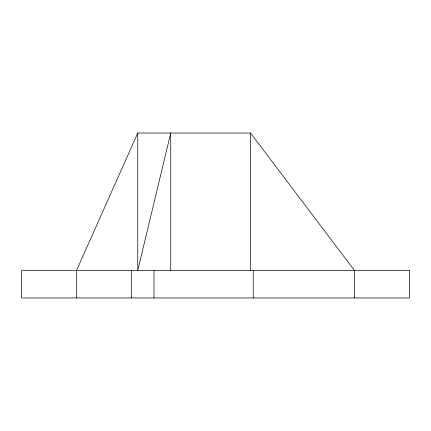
<?xml version="1.0" encoding="UTF-8"?>
<svg xmlns="http://www.w3.org/2000/svg" width="431" height="431" viewBox="0 0 431 431"><rect width="100%" height="100%" fill="white"/><g stroke="black" fill="none" stroke-linecap="round" stroke-linejoin="round"><path stroke-width="0.65" d="M354.465 297.972L354.465 270.485L250.54 133.028L137.758 133.028L76.535 270.485L76.535 297.972M253.223 270.485L253.223 297.972M250.54 133.028L250.54 270.485M170.746 270.485L170.746 133.028L137.758 270.485L137.758 133.028M153.959 270.485L153.959 297.972M131.514 270.485L131.514 297.972M409.45 270.485L21.55 270.485L21.55 297.972L409.45 297.972L409.45 270.485"/></g></svg>
